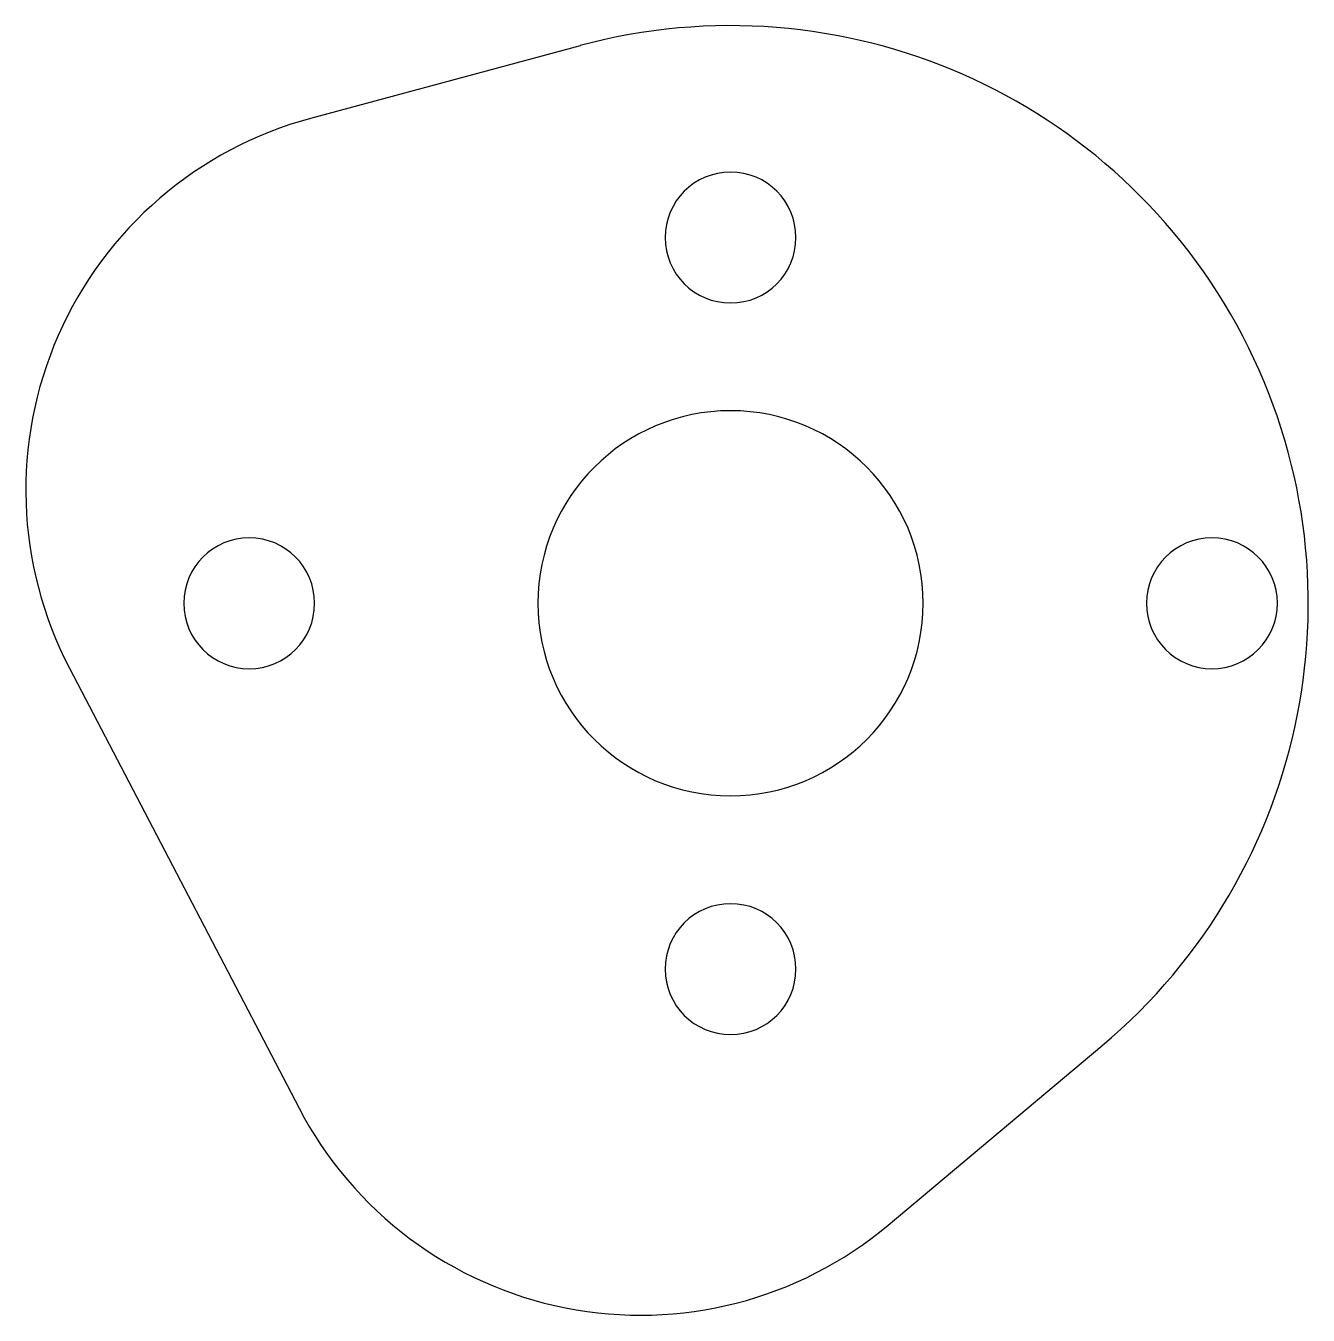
# Model space of a CAD drawing. Header units: inches. Extents: x 1.63 to 2.94, y 4.24 to 5.56.
import ezdxf

# ---------------------------------------------------------------- set-up
doc = ezdxf.new("R2010")
doc.units = ezdxf.units.IN
doc.layers.get('0').update_dxf_attribs({"linetype": 'CONTINUOUS'})

msp = doc.modelspace()

# ---------------------------------------------------------------- linework, layer by layer
at = {"color": 0, "linetype": 'CONTINUOUS'}
for p, q in [((2.1938, 5.542), (1.9183, 5.4677)), ((1.6717, 4.9055), (1.9065, 4.4555)), ((2.5086, 4.336), (2.7272, 4.5195))]:
    msp.add_line(p, q, dxfattribs=at)
for centre, radius, start, end in [((2.3476, 4.9719), 0.5906, 310, 105.0954), ((2.0208, 5.0876), 0.3937, 105.0954, 207.5477), ((2.3476, 5.3459), 0.0669, 360, 180), ((2.3476, 5.3459), 0.0669, 180, 360), ((2.3476, 4.9719), 0.1969, 360, 180), ((1.8555, 4.9719), 0.0669, 360, 180), ((2.8397, 4.9719), 0.0669, 360, 180), ((1.8555, 4.9719), 0.0669, 180, 360), ((2.3476, 4.9719), 0.1969, 180, 360), ((2.8397, 4.9719), 0.0669, 180, 360), ((2.3476, 4.5978), 0.0669, 360, 180), ((2.3476, 4.5978), 0.0669, 180, 360), ((2.2555, 4.6376), 0.3937, 207.5477, 310)]:
    msp.add_arc(centre, radius, start, end, dxfattribs=at)

doc.saveas('drawing.dxf')
